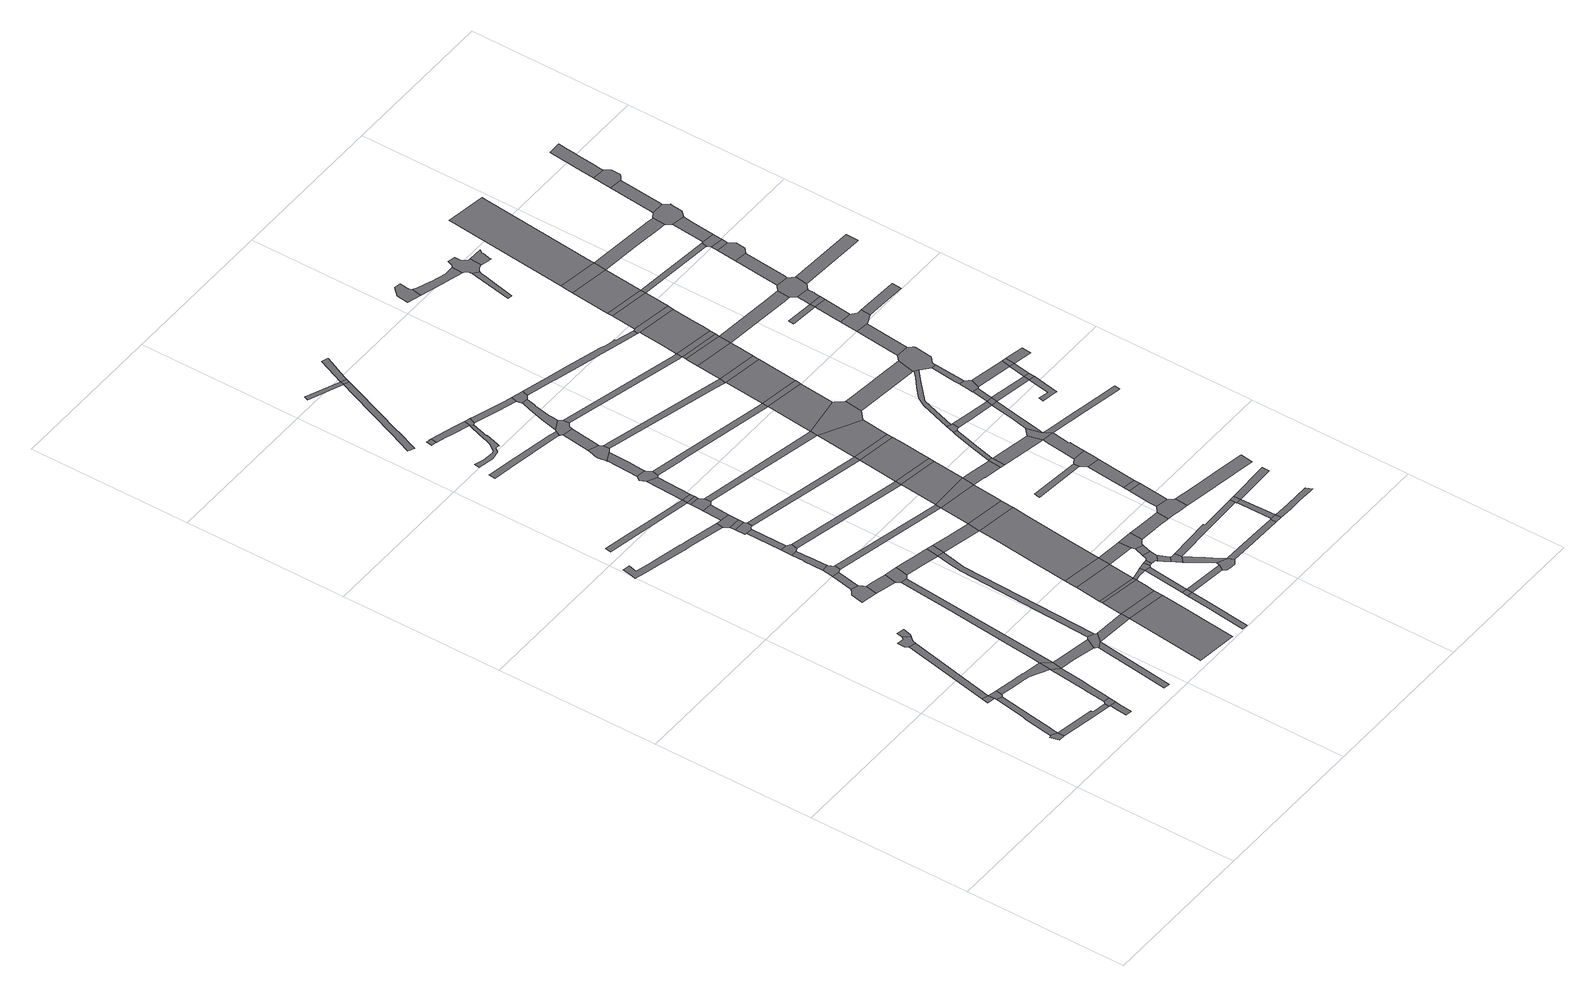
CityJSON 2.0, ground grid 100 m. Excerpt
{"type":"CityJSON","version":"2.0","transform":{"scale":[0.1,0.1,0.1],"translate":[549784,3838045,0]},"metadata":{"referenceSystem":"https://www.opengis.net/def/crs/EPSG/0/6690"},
"CityObjects":{
"road1":{"type":"Road","geometry":[{"type":"MultiSurface","lod":"1","boundaries":[[[0,1,2,3,4,5]]]}]},
"road2":{"type":"Road","attributes":{"RoadStructureAttribute.sectionType":"1"},"geometry":[{"type":"MultiSurface","lod":"1","boundaries":[[[6,7,8,9,0,5,10,11,12,13,14]]]}]},
"road3":{"type":"Road","geometry":[{"type":"MultiSurface","lod":"1","boundaries":[[[15,16,17,18]]]}]},
"road4":{"type":"Road","attributes":{"RoadStructureAttribute.sectionType":"1"},"geometry":[{"type":"MultiSurface","lod":"1","boundaries":[[[19,20,21,5,4,22,23,24]]]}]},
"road5":{"type":"Road","geometry":[{"type":"MultiSurface","lod":"1","boundaries":[[[18,17,6,14,25,26,27]]]}]},
"road6":{"type":"Road","attributes":{"RoadStructureAttribute.sectionType":"1"},"geometry":[{"type":"MultiSurface","lod":"1","boundaries":[[[28,15,18,29]]]}]},
"road7":{"type":"Road","attributes":{"RoadStructureAttribute.sectionType":"1"},"geometry":[{"type":"MultiSurface","lod":"1","boundaries":[[[30,31,32,33,34,35,36]]]}]},
"road8":{"type":"Road","geometry":[{"type":"MultiSurface","lod":"1","boundaries":[[[37,38,39,24,23,30,36,40]]]}]},
"road9":{"type":"Road","attributes":{"RoadStructureAttribute.sectionType":"1"},"geometry":[{"type":"MultiSurface","lod":"1","boundaries":[[[41,42,43,44,45,27,26,46,47,48,49,50,51,52]]]}]},
"road10":{"type":"Road","attributes":{"RoadStructureAttribute.sectionType":"1"},"geometry":[{"type":"MultiSurface","lod":"1","boundaries":[[[51,53,54,55,56,37,40,57,58,59,60,61]]]}]},
"road11":{"type":"Road","geometry":[{"type":"MultiSurface","lod":"1","boundaries":[[[62,63,64,65,28,29,66,67]]]}]},
"road12":{"type":"Road","geometry":[{"type":"MultiSurface","lod":"1","boundaries":[[[68,69,70,62,67]]]}]},
"road13":{"type":"Road","geometry":[{"type":"MultiSurface","lod":"1","boundaries":[[[52,51,61,71]]]}]},
"road14":{"type":"Road","attributes":{"RoadStructureAttribute.sectionType":"1"},"geometry":[{"type":"MultiSurface","lod":"1","boundaries":[[[72,71,61,73,74,75,76]]]}]},
"road15":{"type":"Road","attributes":{"RoadStructureAttribute.sectionType":"1"},"geometry":[{"type":"MultiSurface","lod":"1","boundaries":[[[77,78,79,80,81,82,83,84]]]}]},
"road16":{"type":"Road","attributes":{"RoadStructureAttribute.sectionType":"1"},"geometry":[{"type":"MultiSurface","lod":"1","boundaries":[[[85,86,87,88,52,71,89,90,91,92]]]}]},
"road17":{"type":"Road","geometry":[{"type":"MultiSurface","lod":"1","boundaries":[[[93,94,95,96,97,98,99,100,101,102]]]}]},
"road18":{"type":"Road","attributes":{"RoadStructureAttribute.sectionType":"1"},"geometry":[{"type":"MultiSurface","lod":"1","boundaries":[[[103,104,105,106,107,108,109,110,111,112,113,114,115,116,117,118,119,120,121,122]]]}]},
"road19":{"type":"Road","geometry":[{"type":"MultiSurface","lod":"1","boundaries":[[[123,124,76,75,125,126,81,80,127,128]]]}]},
"road20":{"type":"Road","attributes":{"RoadStructureAttribute.sectionType":"1"},"geometry":[{"type":"MultiSurface","lod":"1","boundaries":[[[129,93,102,130]]]}]},
"road21":{"type":"Road","attributes":{"RoadStructureAttribute.sectionType":"1"},"geometry":[{"type":"MultiSurface","lod":"1","boundaries":[[[131,99,98,132,133,134]]]}]},
"road22":{"type":"Road","geometry":[{"type":"MultiSurface","lod":"1","boundaries":[[[135,136,137,129,130,138,139]]]}]},
"road23":{"type":"Road","attributes":{"RoadStructureAttribute.sectionType":"1"},"geometry":[{"type":"MultiSurface","lod":"1","boundaries":[[[140,141,142,143,144,145,146,147,148]]]}]},
"road24":{"type":"Road","attributes":{"RoadStructureAttribute.sectionType":"1"},"geometry":[{"type":"MultiSurface","lod":"1","boundaries":[[[149,150,151,137,136,152,153,154]]]}]},
"road25":{"type":"Road","attributes":{"RoadStructureAttribute.sectionType":"1"},"geometry":[{"type":"MultiSurface","lod":"1","boundaries":[[[127,80,155,156]]]}]},
"road26":{"type":"Road","geometry":[{"type":"MultiSurface","lod":"1","boundaries":[[[134,133,157,85,92,158,159,160]]]}]},
"road27":{"type":"Road","geometry":[{"type":"MultiSurface","lod":"1","boundaries":[[[161,149,154,162,163,164,165]]]}]},
"road28":{"type":"Road","attributes":{"RoadStructureAttribute.sectionType":"1"},"geometry":[{"type":"MultiSurface","lod":"1","boundaries":[[[166,161,165,167]]]}]},
"road29":{"type":"Road","attributes":{"RoadStructureAttribute.sectionType":"1"},"geometry":[{"type":"MultiSurface","lod":"1","boundaries":[[[168,169,170,171,172,123,128,173,174,175,176,177]]]}]},
"road30":{"type":"Road","attributes":{"RoadStructureAttribute.sectionType":"1"},"geometry":[{"type":"MultiSurface","lod":"1","boundaries":[[[155,178,179,180,181,182,183,184]]]}]},
"road31":{"type":"Road","geometry":[{"type":"MultiSurface","lod":"1","boundaries":[[[185,186,166,167,187,188,189,190,191,192,193,194]]]}]},
"road32":{"type":"Road","attributes":{"RoadStructureAttribute.sectionType":"1"},"geometry":[{"type":"MultiSurface","lod":"1","boundaries":[[[195,185,194,196]]]}]},
"road33":{"type":"Road","geometry":[{"type":"MultiSurface","lod":"1","boundaries":[[[113,112,197,198,195,196,199,200]]]}]},
"road34":{"type":"Road","attributes":{"RoadStructureAttribute.sectionType":"1"},"geometry":[{"type":"MultiSurface","lod":"1","boundaries":[[[201,202,203,160,159,204,205,168,206]]]}]},
"road35":{"type":"Road","attributes":{"RoadStructureAttribute.sectionType":"1"},"geometry":[{"type":"MultiSurface","lod":"1","boundaries":[[[207,208,200,199,209]]]}]},
"road36":{"type":"Road","geometry":[{"type":"MultiSurface","lod":"1","boundaries":[[[156,155,184,210]]]}]},
"road37":{"type":"Road","geometry":[{"type":"MultiSurface","lod":"1","boundaries":[[[211,212,207,209,213,214,215,216,217]]]}]},
"road38":{"type":"Road","geometry":[{"type":"MultiSurface","lod":"1","boundaries":[[[218,219,220,221,222,223,224]]]}]},
"road39":{"type":"Road","attributes":{"RoadStructureAttribute.sectionType":"1"},"geometry":[{"type":"MultiSurface","lod":"1","boundaries":[[[225,211,217,226]]]}]},
"road40":{"type":"Road","geometry":[{"type":"MultiSurface","lod":"1","boundaries":[[[148,147,225,226,227]]]}]},
"road41":{"type":"Road","attributes":{"RoadStructureAttribute.sectionType":"1"},"geometry":[{"type":"MultiSurface","lod":"1","boundaries":[[[228,229,156,210,230,231]]]}]},
"road42":{"type":"Road","geometry":[{"type":"MultiSurface","lod":"1","boundaries":[[[206,168,177,232]]]}]},
"road43":{"type":"Road","geometry":[{"type":"MultiSurface","lod":"1","boundaries":[[[233,228,231,234,235]]]}]},
"road44":{"type":"Road","attributes":{"RoadStructureAttribute.sectionType":"1"},"geometry":[{"type":"MultiSurface","lod":"1","boundaries":[[[236,237,238,239,240,241,242,243,244,245,246,247,248,249,250,251,252,253,254]]]}]},
"road45":{"type":"Road","attributes":{"RoadStructureAttribute.sectionType":"1"},"geometry":[{"type":"MultiSurface","lod":"1","boundaries":[[[255,256,148,227,257]]]}]},
"road46":{"type":"Road","attributes":{"RoadStructureAttribute.sectionType":"1"},"geometry":[{"type":"MultiSurface","lod":"1","boundaries":[[[139,138,258,259]]]}]},
"road47":{"type":"Road","attributes":{"RoadStructureAttribute.sectionType":"1"},"geometry":[{"type":"MultiSurface","lod":"1","boundaries":[[[260,261,262,263,264,265,266]]]}]},
"road48":{"type":"Road","attributes":{"RoadStructureAttribute.sectionType":"1"},"geometry":[{"type":"MultiSurface","lod":"1","boundaries":[[[267,268,269,270,271,272,273,274,275]]]}]},
"road49":{"type":"Road","attributes":{"RoadStructureAttribute.sectionType":"1"},"geometry":[{"type":"MultiSurface","lod":"1","boundaries":[[[276,233,235,277,278]]]}]},
"road50":{"type":"Road","attributes":{"RoadStructureAttribute.sectionType":"1"},"geometry":[{"type":"MultiSurface","lod":"1","boundaries":[[[279,280,281,282,283,284,285,286,287]]]}]},
"road51":{"type":"Road","geometry":[{"type":"MultiSurface","lod":"1","boundaries":[[[288,289,290,291,255,257,292,293,294]]]}]},
"road52":{"type":"Road","attributes":{"RoadStructureAttribute.sectionType":"1"},"geometry":[{"type":"MultiSurface","lod":"1","boundaries":[[[295,296,224,223,297,298,299,236,300]]]}]},
"road53":{"type":"Road","geometry":[{"type":"MultiSurface","lod":"1","boundaries":[[[301,302,276,278,303]]]}]},
"road54":{"type":"Road","geometry":[{"type":"MultiSurface","lod":"1","boundaries":[[[304,260,266,305]]]}]},
"road55":{"type":"Road","attributes":{"RoadStructureAttribute.sectionType":"1"},"geometry":[{"type":"MultiSurface","lod":"1","boundaries":[[[163,162,306,307]]]}]},
"road56":{"type":"Road","geometry":[{"type":"MultiSurface","lod":"1","boundaries":[[[308,309,310]]]}]},
"road57":{"type":"Road","attributes":{"RoadStructureAttribute.sectionType":"1"},"geometry":[{"type":"MultiSurface","lod":"1","boundaries":[[[311,312,313,308,310,314,288,294]]]}]},
"road58":{"type":"Road","attributes":{"RoadStructureAttribute.sectionType":"1"},"geometry":[{"type":"MultiSurface","lod":"1","boundaries":[[[315,232,177,316,317]]]}]},
"road59":{"type":"Road","attributes":{"RoadStructureAttribute.sectionType":"1"},"geometry":[{"type":"MultiSurface","lod":"1","boundaries":[[[318,319,235,234,320,321]]]}]},
"road60":{"type":"Road","attributes":{"RoadStructureAttribute.sectionType":"1"},"geometry":[{"type":"MultiSurface","lod":"1","boundaries":[[[321,304,305,322,323]]]}]},
"road61":{"type":"Road","attributes":{"RoadStructureAttribute.sectionType":"1"},"geometry":[{"type":"MultiSurface","lod":"1","boundaries":[[[324,325,279,326]]]}]},
"road62":{"type":"Road","geometry":[{"type":"MultiSurface","lod":"1","boundaries":[[[327,328,329,330,331,332,333,308,313,334,335,336,337,338,339,340]]]}]},
"road63":{"type":"Road","geometry":[{"type":"MultiSurface","lod":"1","boundaries":[[[341,300,236,254,342,343]]]}]},
"road64":{"type":"Road","attributes":{"RoadStructureAttribute.sectionType":"1"},"geometry":[{"type":"MultiSurface","lod":"1","boundaries":[[[344,192,191,345,346,347]]]}]},
"road65":{"type":"Road","attributes":{"RoadStructureAttribute.sectionType":"1"},"geometry":[{"type":"MultiSurface","lod":"1","boundaries":[[[348,349,350,301,303,351,352,353]]]}]},
"road66":{"type":"Road","geometry":[{"type":"MultiSurface","lod":"1","boundaries":[[[354,318,321,323,355,356,357]]]}]},
"road67":{"type":"Road","attributes":{"RoadStructureAttribute.sectionType":"1"},"geometry":[{"type":"MultiSurface","lod":"1","boundaries":[[[358,327,340,359]]]}]},
"road68":{"type":"Road","attributes":{"RoadStructureAttribute.sectionType":"1"},"geometry":[{"type":"MultiSurface","lod":"1","boundaries":[[[360,361,305,266,362,363]]]}]},
"road69":{"type":"Road","attributes":{"RoadStructureAttribute.sectionType":"1"},"geometry":[{"type":"MultiSurface","lod":"1","boundaries":[[[364,365,354,357,366,367]]]}]},
"road70":{"type":"Road","geometry":[{"type":"MultiSurface","lod":"1","boundaries":[[[326,279,287,368]]]}]},
"road71":{"type":"Road","attributes":{"RoadStructureAttribute.sectionType":"1"},"geometry":[{"type":"MultiSurface","lod":"1","boundaries":[[[303,278,369,370]]]}]},
"road72":{"type":"Road","geometry":[{"type":"MultiSurface","lod":"1","boundaries":[[[371,372,373,275,274,374,375,358,359,376,377,378,379,380]]]}]},
"road73":{"type":"Road","attributes":{"RoadStructureAttribute.sectionType":"1"},"geometry":[{"type":"MultiSurface","lod":"1","boundaries":[[[381,382,383,384,385,386,387,388,343,342,389,390,391,392,393,394]]]}]},
"road74":{"type":"Road","geometry":[{"type":"MultiSurface","lod":"1","boundaries":[[[395,396,397,398,399,364,367,400,401,402,403]]]}]},
"road75":{"type":"Road","attributes":{"RoadStructureAttribute.sectionType":"1"},"geometry":[{"type":"MultiSurface","lod":"1","boundaries":[[[404,405,406,407,402,401,408,409,410,411]]]}]},
"road76":{"type":"Road","attributes":{"RoadStructureAttribute.sectionType":"1"},"geometry":[{"type":"MultiSurface","lod":"1","boundaries":[[[412,216,215,413,414,415]]]}]},
"road77":{"type":"Road","geometry":[{"type":"MultiSurface","lod":"1","boundaries":[[[416,411,410,417,418,419,420]]]}]},
"road78":{"type":"Road","geometry":[{"type":"MultiSurface","lod":"1","boundaries":[[[421,422,423,424,425,326,368]]]}]},
"road79":{"type":"Road","attributes":{"RoadStructureAttribute.sectionType":"1"},"geometry":[{"type":"MultiSurface","lod":"1","boundaries":[[[426,395,403,427]]]}]},
"road80":{"type":"Road","geometry":[{"type":"MultiSurface","lod":"1","boundaries":[[[317,316,348,353,428,429]]]}]},
"road81":{"type":"Road","attributes":{"RoadStructureAttribute.sectionType":"1"},"geometry":[{"type":"MultiSurface","lod":"1","boundaries":[[[430,431,432,373,372,433,434,435,436,437,438]]]}]},
"road82":{"type":"Road","attributes":{"RoadStructureAttribute.sectionType":"1"},"geometry":[{"type":"MultiSurface","lod":"1","boundaries":[[[439,440,441,442,443,419,418,444,445,446,447]]]}]},
"road83":{"type":"Road","geometry":[{"type":"MultiSurface","lod":"1","boundaries":[[[446,448,363,362,449,450,451,452,453,447]]]}]},
"road84":{"type":"Road","geometry":[{"type":"MultiSurface","lod":"1","boundaries":[[[370,369,426,427,454,455,456,457,458]]]}]},
"road85":{"type":"Road","attributes":{"RoadStructureAttribute.sectionType":"1"},"geometry":[{"type":"MultiSurface","lod":"1","boundaries":[[[459,460,317,429,461,462,463]]]}]},
"road86":{"type":"Road","geometry":[{"type":"MultiSurface","lod":"1","boundaries":[[[394,393,464,430,438,465,466,467,468]]]}]},
"road87":{"type":"Road","geometry":[{"type":"MultiSurface","lod":"1","boundaries":[[[469,259,258,470,459,463]]]}]},
"road88":{"type":"Road","attributes":{"RoadStructureAttribute.sectionType":"1"},"geometry":[{"type":"MultiSurface","lod":"1","boundaries":[[[471,293,292,472,473,474,475]]]}]},
"road89":{"type":"Road","attributes":{"RoadStructureAttribute.sectionType":"1"},"geometry":[{"type":"MultiSurface","lod":"1","boundaries":[[[476,477,259,469,478]]]}]},
"road90":{"type":"Road","attributes":{"RoadStructureAttribute.sectionType":"1"},"geometry":[{"type":"MultiSurface","lod":"1","boundaries":[[[479,458,457,480,481,482,483,484]]]}]},
"road91":{"type":"Road","geometry":[{"type":"MultiSurface","lod":"1","boundaries":[[[306,485,476,478,486,307]]]}]},
"road92":{"type":"Road","attributes":{"RoadStructureAttribute.sectionType":"1"},"geometry":[{"type":"MultiSurface","lod":"1","boundaries":[[[487,488,489,490,491,492,338,337,493,494,495,496]]]}]},
"road93":{"type":"Road","attributes":{"RoadStructureAttribute.sectionType":"1"},"geometry":[{"type":"MultiSurface","lod":"1","boundaries":[[[497,498,499,447,453,500,501,502]]]}]},
"road94":{"type":"Road","attributes":{"RoadStructureAttribute.sectionType":"1"},"geometry":[{"type":"MultiSurface","lod":"1","boundaries":[[[503,504,505,506,307,486,507,508]]]}]},
"road95":{"type":"Road","attributes":{"RoadStructureAttribute.sectionType":"1"},"geometry":[{"type":"MultiSurface","lod":"1","boundaries":[[[509,510,511,420,419,512,513,514]]]}]},
"road96":{"type":"Road","attributes":{"RoadStructureAttribute.sectionType":"1"},"geometry":[{"type":"MultiSurface","lod":"1","boundaries":[[[515,469,463,516,517,518,519,520]]]}]},
"road97":{"type":"Road","geometry":[{"type":"MultiSurface","lod":"1","boundaries":[[[346,521,503,508,522,347]]]}]},
"road98":{"type":"Road","attributes":{"RoadStructureAttribute.sectionType":"1"},"geometry":[{"type":"MultiSurface","lod":"1","boundaries":[[[523,524,380,379,525,526,527]]]}]},
"road99":{"type":"Road","geometry":[{"type":"MultiSurface","lod":"1","boundaries":[[[528,484,483,529,530,531,532,533,534]]]}]},
"road100":{"type":"Road","attributes":{"RoadStructureAttribute.sectionType":"1"},"geometry":[{"type":"MultiSurface","lod":"1","boundaries":[[[535,536,347,522,537]]]}]},
"road101":{"type":"Road","attributes":{"RoadStructureAttribute.sectionType":"1"},"geometry":[{"type":"MultiSurface","lod":"1","boundaries":[[[538,539,540,541,542]]]}]},
"road102":{"type":"Road","geometry":[{"type":"MultiSurface","lod":"1","boundaries":[[[543,520,519,544,545,546,547]]]}]},
"road103":{"type":"Road","attributes":{"RoadStructureAttribute.sectionType":"1"},"geometry":[{"type":"MultiSurface","lod":"1","boundaries":[[[548,549,528,534,550,551]]]}]},
"road104":{"type":"Road","geometry":[{"type":"MultiSurface","lod":"1","boundaries":[[[552,553,554,415,414,555,556,535,537,557,558,559,560]]]}]},
"road105":{"type":"Road","attributes":{"RoadStructureAttribute.sectionType":"1"},"geometry":[{"type":"MultiSurface","lod":"1","boundaries":[[[561,562,563,564,565,566,567,568,569,570,571,572,573,468,467,574,575,576,577,578,579,580,581,582]]]}]},
"road106":{"type":"Road","geometry":[{"type":"MultiSurface","lod":"1","boundaries":[[[583,584,502,501,585,586]]]}]},
"road107":{"type":"Road","geometry":[{"type":"MultiSurface","lod":"1","boundaries":[[[587,548,551,588]]]}]},
"road108":{"type":"Road","attributes":{"RoadStructureAttribute.sectionType":"1"},"geometry":[{"type":"MultiSurface","lod":"1","boundaries":[[[589,590,591,592,583,586]]]}]},
"road109":{"type":"Road","attributes":{"RoadStructureAttribute.sectionType":"1"},"geometry":[{"type":"MultiSurface","lod":"1","boundaries":[[[593,594,595,543,547,596,597,598]]]}]},
"road110":{"type":"Road","attributes":{"RoadStructureAttribute.sectionType":"1"},"geometry":[{"type":"MultiSurface","lod":"1","boundaries":[[[599,600,415,554,601]]]}]},
"road111":{"type":"Road","attributes":{"RoadStructureAttribute.sectionType":"1"},"geometry":[{"type":"MultiSurface","lod":"1","boundaries":[[[602,603,587,588,604]]]}]},
"road112":{"type":"Road","geometry":[{"type":"MultiSurface","lod":"1","boundaries":[[[605,514,513,606,607,591,590]]]}]},
"road113":{"type":"Road","attributes":{"RoadStructureAttribute.sectionType":"1"},"geometry":[{"type":"MultiSurface","lod":"1","boundaries":[[[608,609,545,544,610,611,612,613]]]}]},
"road114":{"type":"Road","geometry":[{"type":"MultiSurface","lod":"1","boundaries":[[[475,474,614,599,601,615]]]}]},
"road115":{"type":"Road","geometry":[{"type":"MultiSurface","lod":"1","boundaries":[[[616,617,542,541,618,602,604,619,620]]]}]},
"road116":{"type":"Road","geometry":[{"type":"MultiSurface","lod":"1","boundaries":[[[621,593,598,622,623,624,625,626,627,628]]]}]},
"road117":{"type":"Road","attributes":{"RoadStructureAttribute.sectionType":"1"},"geometry":[{"type":"MultiSurface","lod":"1","boundaries":[[[629,586,585,630,631,632,633,634]]]}]},
"road118":{"type":"Road","attributes":{"RoadStructureAttribute.sectionType":"1"},"geometry":[{"type":"MultiSurface","lod":"1","boundaries":[[[635,636,637,475,615,638,639]]]}]},
"road119":{"type":"Road","attributes":{"RoadStructureAttribute.sectionType":"1"},"geometry":[{"type":"MultiSurface","lod":"1","boundaries":[[[640,641,642,533,532,643,644,645,646,647]]]}]},
"road120":{"type":"Road","attributes":{"RoadStructureAttribute.sectionType":"1"},"geometry":[{"type":"MultiSurface","lod":"1","boundaries":[[[612,648,649,650,651,616,620,652,653,654,655,656,657,658]]]}]},
"road121":{"type":"Road","geometry":[{"type":"MultiSurface","lod":"1","boundaries":[[[496,495,635,639,659,660]]]}]},
"road122":{"type":"Road","geometry":[{"type":"MultiSurface","lod":"1","boundaries":[[[661,662,663,664,665,666,667,668,669]]]}]},
"road123":{"type":"Road","attributes":{"RoadStructureAttribute.sectionType":"1"},"geometry":[{"type":"MultiSurface","lod":"1","boundaries":[[[670,605,590,671,672]]]}]},
"road124":{"type":"Road","geometry":[{"type":"MultiSurface","lod":"1","boundaries":[[[673,613,612,658,674]]]}]},
"road125":{"type":"Road","attributes":{"RoadStructureAttribute.sectionType":"1"},"geometry":[{"type":"MultiSurface","lod":"1","boundaries":[[[675,676,496,660,677,678,679]]]}]},
"road126":{"type":"Road","attributes":{"RoadStructureAttribute.sectionType":"1"},"geometry":[{"type":"MultiSurface","lod":"1","boundaries":[[[680,627,626,681,682,683,684,685,686]]]}]},
"road127":{"type":"Road","geometry":[{"type":"MultiSurface","lod":"1","boundaries":[[[687,688,675,679,689]]]}]},
"road128":{"type":"Road","attributes":{"RoadStructureAttribute.sectionType":"1"},"geometry":[{"type":"MultiSurface","lod":"1","boundaries":[[[685,690,691,673,674,692,693,694,695]]]}]},
"road129":{"type":"Road","attributes":{"RoadStructureAttribute.sectionType":"1"},"geometry":[{"type":"MultiSurface","lod":"1","boundaries":[[[696,687,689,697]]]}]},
"road130":{"type":"Road","attributes":{"RoadStructureAttribute.sectionType":"1"},"geometry":[{"type":"MultiSurface","lod":"1","boundaries":[[[698,699,700,701,702,703,621,628,704,705,706,707]]]}]},
"road131":{"type":"Road","attributes":{"RoadStructureAttribute.sectionType":"1"},"geometry":[{"type":"MultiSurface","lod":"1","boundaries":[[[708,709,560,559,710,711,712,713]]]}]},
"road132":{"type":"Road","geometry":[{"type":"MultiSurface","lod":"1","boundaries":[[[527,526,696,697,714]]]}]},
"road133":{"type":"Road","attributes":{"RoadStructureAttribute.sectionType":"1"},"geometry":[{"type":"MultiSurface","lod":"1","boundaries":[[[715,716,717,718,665,664,719,720,721]]]}]},
"road134":{"type":"Road"},
"road135":{"type":"Road","attributes":{"RoadStructureAttribute.sectionType":"1"},"geometry":[{"type":"MultiSurface","lod":"1","boundaries":[[[722,723,527,714,724,725,726]]]}]},
"road136":{"type":"Road","geometry":[{"type":"MultiSurface","lod":"1","boundaries":[[[686,685,695,727]]]}]},
"road137":{"type":"Road"},
"road138":{"type":"Road","attributes":{"RoadStructureAttribute.sectionType":"1"},"geometry":[{"type":"MultiSurface","lod":"1","boundaries":[[[728,729,730,731,686,727,732,733,734]]]}]},
"road139":{"type":"Road","attributes":{"RoadStructureAttribute.sectionType":"1"},"geometry":[{"type":"MultiSurface","lod":"1","boundaries":[[[735,736,737,738,739,740,741]]]}]},
"road140":{"type":"Road","geometry":[{"type":"MultiSurface","lod":"1","boundaries":[[[742,743,582,581,722,726,744]]]}]},
"road141":{"type":"Road","attributes":{"RoadStructureAttribute.sectionType":"1"},"geometry":[{"type":"MultiSurface","lod":"1","boundaries":[[[745,746,747,748,674,658,749,750,751,752]]]}]},
"road142":{"type":"Road","attributes":{"RoadStructureAttribute.sectionType":"1"},"geometry":[{"type":"MultiSurface","lod":"1","boundaries":[[[753,742,744,754,755]]]}]},
"road143":{"type":"Road","geometry":[{"type":"MultiSurface","lod":"1","boundaries":[[[756,757,758,728,734,759,760,761,762]]]}]},
"road144":{"type":"Road","geometry":[{"type":"MultiSurface","lod":"1","boundaries":[[[763,753,755,764]]]}]},
"road145":{"type":"Road","attributes":{"RoadStructureAttribute.sectionType":"1"},"geometry":[{"type":"MultiSurface","lod":"1","boundaries":[[[727,695,765,766,767,768]]]}]},
"road146":{"type":"Road","attributes":{"RoadStructureAttribute.sectionType":"1"},"geometry":[{"type":"MultiSurface","lod":"1","boundaries":[[[769,770,756,762,771,772]]]}]},
"road147":{"type":"Road","geometry":[{"type":"MultiSurface","lod":"1","boundaries":[[[773,774,775,776,721,720,777,778,779,735,741,780,781,782,783,784,785,786,787,788,789,790]]]}]},
"road148":{"type":"Road","geometry":[{"type":"MultiSurface","lod":"1","boundaries":[[[765,791,792,793,794,795,796,797,798]]]}]},
"road149":{"type":"Road","attributes":{"RoadStructureAttribute.sectionType":"1"},"geometry":[{"type":"MultiSurface","lod":"1","boundaries":[[[799,763,764,800,801,802]]]}]},
"road150":{"type":"Road","geometry":[{"type":"MultiSurface","lod":"1","boundaries":[[[803,804,805,713,712,806,807,698,707,808,809,769,772,810,811,812,813,814,815,816]]]}]},
"road151":{"type":"Road","attributes":{"RoadStructureAttribute.sectionType":"1"},"geometry":[{"type":"MultiSurface","lod":"1","boundaries":[[[760,759,817,818]]]}]},
"road152":{"type":"Road","attributes":{"RoadStructureAttribute.sectionType":"1"},"geometry":[{"type":"MultiSurface","lod":"1","boundaries":[[[819,820,821,822,823,824,785,784]]]}]},
"road153":{"type":"Road","attributes":{"RoadStructureAttribute.sectionType":"1"},"geometry":[{"type":"MultiSurface","lod":"1","boundaries":[[[825,826,689,679,827,828,829]]]}]},
"road154":{"type":"Road","geometry":[{"type":"MultiSurface","lod":"1","boundaries":[[[830,831,799,802,832]]]}]},
"road155":{"type":"Road","geometry":[{"type":"MultiSurface","lod":"1","boundaries":[[[766,765,798,833]]]}]},
"road156":{"type":"Road","attributes":{"RoadStructureAttribute.sectionType":"1"},"geometry":[{"type":"MultiSurface","lod":"1","boundaries":[[[834,835,803,816,836]]]}]},
"road157":{"type":"Road","attributes":{"RoadStructureAttribute.sectionType":"1"},"geometry":[{"type":"MultiSurface","lod":"1","boundaries":[[[817,766,833,837]]]}]},
"road158":{"type":"Road","geometry":[{"type":"MultiSurface","lod":"1","boundaries":[[[818,817,837,838]]]}]},
"road159":{"type":"Road","geometry":[{"type":"MultiSurface","lod":"1","boundaries":[[[839,840,841,842]]]}]},
"road160":{"type":"Road","geometry":[{"type":"MultiSurface","lod":"1","boundaries":[[[843,834,836,844,845,846,847,848,849,850,851]]]}]},
"road161":{"type":"Road","attributes":{"RoadStructureAttribute.sectionType":"1"},"geometry":[{"type":"MultiSurface","lod":"1","boundaries":[[[838,837,852,853,854,855]]]}]},
"road162":{"type":"Road","attributes":{"RoadStructureAttribute.sectionType":"1"},"geometry":[{"type":"MultiSurface","lod":"1","boundaries":[[[856,857,830,832,858,859,860]]]}]},
"road163":{"type":"Road","attributes":{"RoadStructureAttribute.sectionType":"1"},"geometry":[{"type":"MultiSurface","lod":"1","boundaries":[[[841,861,862,843,851,863,864]]]}]},
"road164":{"type":"Road","geometry":[{"type":"MultiSurface","lod":"1","boundaries":[[[842,841,864,865]]]}]},
"road165":{"type":"Road","attributes":{"RoadStructureAttribute.sectionType":"1"},"geometry":[{"type":"MultiSurface","lod":"1","boundaries":[[[764,755,866,867]]]}]},
"road166":{"type":"Road","attributes":{"RoadStructureAttribute.sectionType":"1"},"geometry":[{"type":"MultiSurface","lod":"1","boundaries":[[[868,869,870,871,872,842,865,873,874,875,876,877,878]]]}]},
"road167":{"type":"Road","geometry":[{"type":"MultiSurface","lod":"1","boundaries":[[[879,829,828,880,868,878,881,882,883]]]}]},
"road168":{"type":"Road","attributes":{"RoadStructureAttribute.sectionType":"1"},"geometry":[{"type":"MultiSurface","lod":"1","boundaries":[[[884,885,886,832,802,887,888,889,890]]]}]},
"road169":{"type":"Road","attributes":{"RoadStructureAttribute.sectionType":"1"},"geometry":[{"type":"MultiSurface","lod":"1","boundaries":[[[891,847,846,892,893,894]]]}]},
"road170":{"type":"Road","attributes":{"RoadStructureAttribute.sectionType":"1"},"geometry":[{"type":"MultiSurface","lod":"1","boundaries":[[[895,896,879,883,897,898]]]}]},
"road171":{"type":"Road","geometry":[{"type":"MultiSurface","lod":"1","boundaries":[[[899,895,898,900,901,902,903]]]}]},
"road172":{"type":"Road","attributes":{"RoadStructureAttribute.sectionType":"1"},"geometry":[{"type":"MultiSurface","lod":"1","boundaries":[[[904,899,903,905]]]}]},
"road173":{"type":"Road","geometry":[{"type":"MultiSurface","lod":"1","boundaries":[[[867,866,906,907,904,905,908,909,910]]]}]},
"road174":{"type":"Road","attributes":{"RoadStructureAttribute.sectionType":"1"},"geometry":[{"type":"MultiSurface","lod":"1","boundaries":[[[911,912,910,909,913,914]]]}]},
"road175":{"type":"Road","attributes":{"RoadStructureAttribute.sectionType":"1"},"geometry":[{"type":"MultiSurface","lod":"1","boundaries":[[[882,881,915,916,917]]]}]},
"road176":{"type":"Road","geometry":[{"type":"MultiSurface","lod":"1","boundaries":[[[918,890,889,911,914,919,920,921,922]]]}]},
"road177":{"type":"Road","attributes":{"RoadStructureAttribute.sectionType":"1"},"geometry":[{"type":"MultiSurface","lod":"1","boundaries":[[[923,924,918,922,925,926,927]]]}]},
"road178":{"type":"Road","geometry":[{"type":"MultiSurface","lod":"1","boundaries":[[[928,923,927,929,930,931,932,933,934]]]}]},
"road179":{"type":"Road","attributes":{"RoadStructureAttribute.sectionType":"1"},"geometry":[{"type":"MultiSurface","lod":"1","boundaries":[[[935,936,937,938,939,940,941,928,934]]]}]}
},
"vertices":[
[250,349,0],[245,344,0],[235,343,0],[250,289,0],[290,287,0],[288,329,0],
[318,741,0],[284,545,0],[281,527,0],[256,384,0],[296,377,0],[297,384,0],[318,514,0],[322,536,0],[354,730,0],
[278,806,0],[269,765,0],[321,754,0],[318,794,0],
[532,273,0],[528,274,0],[530,289,0],[527,244,0],[613,229,0],[618,260,0],
[357,733,0],[366,742,0],[374,783,0],
[390,1352,0],[432,1339,0],
[623,227,0],[623,223,0],[620,197,0],[612,117,0],[650,113,0],[660,195,0],[664,222,0],
[631,272,0],[630,272,0],[622,264,0],[670,267,0],
[568,745,0],[565,746,0],[519,755,0],[516,755,0],[472,764,0],[474,722,0],[509,716,0],[515,715,0],[557,707,0],[561,707,0],[674,648,0],[684,723,0],
[648,419,0],[645,397,0],[635,313,0],[635,311,0],[675,308,0],[685,382,0],[687,399,0],[694,453,0],[712,606,0],
[433,1427,0],[419,1411,0],[379,1417,0],[375,1372,0],[438,1364,0],[461,1391,0],
[474,1406,0],[485,1455,0],[441,1465,0],
[724,668,0],
[749,664,0],[760,598,0],[815,589,0],[943,560,0],[977,621,0],
[968,310,0],[997,533,0],[999,553,0],[1000,558,0],[960,536,0],[931,317,0],[900,78,0],[937,73,0],
[779,1677,0],[748,1360,0],[704,918,0],[691,778,0],[732,758,0],[788,1357,0],[788,1358,0],[817,1671,0],
[582,1859,0],[568,1848,0],[561,1842,0],[550,1834,0],[533,1756,0],[631,1735,0],[648,1811,0],[647,1812,0],[639,1825,0],[625,1847,0],
[19,2926,0],[5,2858,0],[0,2833,0],[22,2828,0],[43,2822,0],[148,2797,0],[345,2749,0],[366,2743,0],[386,2739,0],[589,2689,0],[600,2734,0],[378,2785,0],[364,2788,0],[349,2792,0],[158,2836,0],[153,2837,0],[52,2860,0],[48,2861,0],[48,2863,0],[61,2916,0],
[994,633,0],[993,633,0],[947,554,0],[959,538,0],[1045,611,0],[1032,621,0],
[608,1998,0],[653,1990,0],
[680,1804,0],[681,1724,0],[762,1704,0],[779,1782,0],
[680,2037,0],[663,2070,0],[620,2067,0],[678,1997,0],[684,2037,0],
[416,3032,0],[257,3065,0],[103,3096,0],[95,3058,0],[96,3059,0],[282,3022,0],[402,2999,0],[639,2952,0],[644,2984,0],
[622,2267,0],[622,2191,0],[621,2188,0],[661,2188,0],[661,2191,0],[661,2267,0],
[1238,538,0],[1242,595,0],
[779,1679,0],[818,1672,0],[841,1688,0],[858,1766,0],
[623,2337,0],[681,2280,0],[690,2317,0],[689,2319,0],[665,2337,0],
[625,2562,0],[665,2557,0],
[1057,1640,0],[1054,1620,0],[1052,1609,0],[1043,1551,0],[1033,1476,0],[1032,627,0],[1066,1481,0],[1092,1603,0],[1094,1611,0],[1098,1631,0],
[1207,248,0],[1185,46,0],[1185,44,0],[1434,17,0],[1434,18,0],[1467,335,0],[1484,500,0],
[614,2623,0],[613,2562,0],[668,2565,0],[675,2570,0],[680,2570,0],[681,2570,0],[688,2570,0],[694,2606,0],[694,2607,0],[685,2622,0],
[614,2659,0],[687,2655,0],
[608,2667,0],[612,2662,0],[690,2721,0],[631,2727,0],
[1007,1733,0],[997,1735,0],[904,1756,0],[990,1655,0],[1056,1640,0],[1069,1719,0],
[637,2847,0],[632,2751,0],[698,2842,0],
[1490,557,0],
[641,2932,0],[638,2872,0],[717,2858,0],[718,2859,0],[720,2860,0],[717,2898,0],[702,2927,0],
[263,4342,0],[262,4337,0],[254,4339,0],[243,4342,0],[236,4307,0],[268,4298,0],[277,4337,0],
[641,2952,0],[703,2948,0],
[704,2980,0],
[1256,722,0],[1243,603,0],[1498,629,0],[1504,683,0],
[1110,1710,0],
[1258,745,0],[1507,683,0],[1506,705,0],
[479,4234,0],[444,4138,0],[447,4137,0],[421,4064,0],[385,4016,0],[372,4010,0],[300,4017,0],[286,4021,0],[243,4034,0],[237,4002,0],[333,3983,0],[393,3992,0],[412,4019,0],[433,4015,0],[437,4014,0],[443,4032,0],[467,4112,0],[462,4114,0],[495,4218,0],
[654,3222,0],[644,2988,0],[714,3193,0],
[1373,1844,0],[1379,1881,0],
[1558,391,0],[1542,250,0],[1529,141,0],[1513,8,0],[1550,4,0],[1580,276,0],[1593,387,0],
[696,3836,0],[660,3844,0],[330,3906,0],[220,3927,0],[217,3885,0],[324,3867,0],[660,3809,0],[686,3805,0],[700,3835,0],
[1275,905,0],[1507,715,0],[1523,866,0],
[359,4956,0],[324,4870,0],[186,4528,0],[127,4384,0],[165,4366,0],[223,4513,0],[223,4514,0],[363,4871,0],[391,4944,0],
[658,3287,0],[647,3271,0],[641,3262,0],[638,3259,0],[727,3203,0],[736,3243,0],[716,3278,0],
[420,4294,0],[372,4309,0],[271,4297,0],[328,4280,0],[361,4270,0],[490,4272,0],
[1283,984,0],[1276,917,0],[1532,945,0],
[1563,429,0],[1596,426,0],
[1402,2119,0],[1408,2157,0],
[666,3483,0],[665,3482,0],[666,3482,0],
[720,3343,0],[722,3382,0],[728,3515,0],[660,3342,0],
[1203,1690,0],[1342,1576,0],[1355,1656,0],
[1589,720,0],[1554,714,0],[1540,689,0],[1592,689,0],
[1618,616,0],[1626,680,0],
[161,5067,0],[151,5041,0],[366,4981,0],
[675,3612,0],[666,3575,0],[663,3564,0],[656,3537,0],[658,3531,0],[662,3522,0],[660,3520,0],[735,3519,0],[738,3521,0],[749,3531,0],[751,3532,0],[752,3569,0],[747,3576,0],[738,3590,0],
[507,4267,0],[506,4225,0],[521,4263,0],
[1055,2527,0],[1174,2463,0],[1432,2407,0],[1438,2443,0],
[1346,1576,0],[1332,1442,0],[1307,1207,0],[1554,1158,0],[1583,1430,0],[1594,1537,0],
[1636,728,0],[1629,683,0],[1637,689,0],[1640,692,0],
[698,3790,0],[763,3778,0],
[1842,397,0],[1670,417,0],[1828,362,0],[1852,396,0],
[1658,732,0],[1655,731,0],[1652,691,0],[1656,691,0],
[401,4968,0],
[1696,850,0],[1692,929,0],
[776,3877,0],[775,3878,0],[710,3845,0],[689,3801,0],[691,3799,0],[773,3803,0],[774,3804,0],[792,3816,0],[794,3818,0],[791,3855,0],
[769,4182,0],[767,4183,0],[766,4183,0],[754,4186,0],[741,4189,0],[656,4217,0],[537,4257,0],[536,4257,0],[508,4225,0],[520,4221,0],[657,4178,0],[770,4141,0],[772,4141,0],[782,4179,0],
[1681,768,0],[1670,738,0],[1669,737,0],[1668,735,0],[1664,733,0],[1688,688,0],[1689,681,0],[1725,707,0],[1728,751,0],
[1752,645,0],[1744,664,0],[1729,698,0],[1726,705,0],[1707,649,0],[1720,627,0],[1725,620,0],[1753,641,0],
[1014,2838,0],[1006,2799,0],[1463,2701,0],[1470,2746,0],
[1758,636,0],[1740,593,0],[1758,565,0],[1791,596,0],[1789,637,0],
[409,4989,0],[477,5140,0],[477,5142,0],[459,5148,0],[440,5154,0],
[1702,828,0],[1745,809,0],
[1596,1556,0],[1602,1618,0],
[780,4108,0],[762,4050,0],[732,3952,0],[779,3915,0],[782,3940,0],[798,4031,0],[801,4041,0],[803,4047,0],[818,4103,0],
[1900,418,0],[1895,426,0],[1855,491,0],[1850,499,0],[1848,502,0],[1807,491,0],[1814,481,0],[1858,416,0],[1917,391,0],
[1857,413,0],[1829,360,0],[1842,339,0],[1881,335,0],[1902,334,0],[1932,354,0],
[1750,823,0],[1772,837,0],[1779,841,0],[1781,842,0],[1786,921,0],
[1376,1843,0],[1358,1676,0],[1603,1628,0],[1609,1687,0],[1622,1808,0],
[779,4111,0],[819,4105,0],[843,4123,0],[844,4123,0],[854,4160,0],
[1630,1886,0],[1377,1861,0],
[911,3205,0],[902,3166,0],[909,3165,0],[1498,3042,0],[1504,3078,0],
[1404,2119,0],[1380,1882,0],[1650,2083,0],
[1862,913,0],[1864,834,0],[1932,828,0],[1966,824,0],[1991,821,0],[1999,900,0],
[1406,2137,0],[1654,2118,0],
[1528,3372,0],[1525,3372,0],[1512,3375,0],[791,3558,0],[756,3568,0],[755,3569,0],[781,3524,0],[1460,3350,0],[1523,3332,0],[1531,3371,0],
[2294,382,0],[2062,387,0],[1925,391,0],[2099,350,0],[2299,346,0],[2296,382,0],
[1434,2407,0],[1434,2405,0],[1426,2331,0],[1408,2158,0],[1673,2302,0],[1680,2369,0],
[2062,637,0],[2062,640,0],[2061,646,0],[2062,604,0],[2299,611,0],[2299,644,0],
[1713,1871,0],[1699,1795,0],[1706,1794,0],[1706,1791,0],[1812,1771,0],[1821,1851,0],
[1436,2424,0],[1684,2406,0],
[1552,3671,0],[1539,3674,0],[1529,3639,0],[1556,3632,0],[1561,3670,0],
[2034,928,0],[2038,816,0],[2062,813,0],[2120,804,0],[2134,802,0],[2140,882,0],[2113,915,0],
[1465,2699,0],[1438,2445,0],[1701,2575,0],
[1746,1506,0],[1743,1488,0],[1741,1471,0],[2057,1439,0],[2058,1476,0],
[1822,1854,0],[1842,1766,0],[1849,1846,0],[1848,1847,0],[1847,1852,0],
[2053,1114,0],[2039,974,0],[2118,966,0],[2132,1102,0],
[1765,2733,0],[1729,2777,0],[1722,2785,0],[1467,2721,0],[1465,2700,0],[1703,2577,0],[1752,2623,0],[1753,2622,0],[1766,2732,0],
[1461,3990,0],[1462,3997,0],[1462,4000,0],[1447,4002,0],[1402,4009,0],[1369,4024,0],[1315,4038,0],[1155,4082,0],[1037,4112,0],[1020,4117,0],[872,4155,0],[867,4157,0],[866,4157,0],[1025,4074,0],[1027,4074,0],[1145,4042,0],[1304,4000,0],[1309,3998,0],[1346,3989,0],[1449,3961,0],[1572,3928,0],[1578,3959,0],
[2306,386,0],[2303,385,0],[2341,344,0],[2341,381,0],
[2057,1153,0],[2136,1142,0],
[2341,387,0],[2334,599,0],[2301,598,0],[2305,569,0],
[1896,2132,0],[1889,2109,0],[1856,1989,0],[1881,1992,0],[1914,2115,0],[1919,2125,0],
[1500,3042,0],[1472,2763,0],[1745,3004,0],
[2082,1399,0],[2059,1177,0],[2162,1390,0],
[2333,645,0],[2300,608,0],[2300,603,0],
[2095,1799,0],[1857,1844,0],[1851,1764,0],[1865,1762,0],[2118,1715,0],[2096,1800,0],
[1502,3058,0],[1749,3040,0],
[2091,1497,0],[2060,1477,0],[2059,1439,0],[2164,1409,0],[2172,1488,0],
[1914,2187,0],[1924,2127,0],[1930,2131,0],[1932,2132,0],[1933,2132,0],[1942,2132,0],[1944,2174,0],[1936,2175,0],
[2450,378,0],[2427,343,0],[2506,342,0],[2601,340,0],[2618,340,0],[2602,376,0],
[1528,3331,0],[1529,3330,0],[1504,3080,0],[1750,3051,0],[1775,3292,0],
[2549,811,0],[2414,835,0],[2273,859,0],[2207,790,0],[2342,766,0],[2479,743,0],[2610,720,0],[2619,799,0],
[2112,1681,0],[2102,1593,0],[2102,1592,0],[2092,1502,0],[2181,1572,0],[2182,1584,0],[2182,1587,0],[2178,1588,0],[2175,1589,0],[2193,1703,0],[2193,1705,0],
[1776,3305,0],[1779,3333,0],
[1133,5178,0],[1085,5128,0],[1078,5053,0],[1160,5030,0],[1172,5092,0],[1166,5109,0],[1166,5128,0],[1167,5134,0],[1172,5170,0],
[2604,654,0],[2338,599,0],[2602,607,0],
[2140,1841,0],[2161,1747,0],
[1547,3527,0],[1542,3476,0],[1781,3353,0],[1790,3450,0],[1795,3489,0],
[2061,2151,0],[2054,2112,0],[2058,2111,0],[2176,2090,0],[2185,2088,0],[2186,2088,0],[2193,2127,0],
[1555,3606,0],[1554,3593,0],[1802,3567,0],
[2160,1943,0],[2141,1844,0],[2164,1762,0],[2178,1837,0],[2189,1897,0],[2224,2087,0],
[1558,3631,0],[1804,3592,0],
[2170,2577,0],[2168,2576,0],[2133,2542,0],[2071,2491,0],[2009,2436,0],[1977,2380,0],[2009,2398,0],[2118,2499,0],[2185,2558,0],[2188,2561,0],
[2019,2706,0],[1942,2713,0],[2050,2592,0],[2153,2582,0],[2162,2581,0],[2185,2688,0],
[1808,3631,0],
[1374,5020,0],[1284,5046,0],[1282,5047,0],[1197,5077,0],[1262,5000,0],[1429,4952,0],[1433,5019,0],
[1588,3923,0],[1571,3762,0],[1814,3687,0],[1820,3737,0],[1835,3885,0],
[2231,2125,0],
[2213,2233,0],[2213,2230,0],[2212,2229,0],[2195,2132,0],[2250,2221,0],[2250,2223,0],[2250,2225,0],
[1457,4907,0],[1452,4881,0],[1405,4642,0],[1432,4639,0],[1475,4832,0],[1485,4870,0],[1489,4882,0],
[1592,3961,0],[1592,3958,0],[1839,3923,0],
[2436,1695,0],[2400,1703,0],[2196,1741,0],[2177,1744,0],[2433,1660,0],[2666,1617,0],[2674,1615,0],[2677,1651,0],
[1608,4114,0],[1848,4012,0],[1855,4076,0],
[2223,2324,0],[2221,2311,0],[2217,2270,0],[2260,2231,0],[2282,2288,0],[2273,2300,0],[2258,2318,0],
[1611,4149,0],[1858,4111,0],
[2459,2043,0],[2467,2081,0],[2238,2124,0],[2232,2125,0],
[2242,2513,0],[2226,2356,0],[2257,2320,0],[2273,2512,0],
[1460,5064,0],[1457,5052,0],[1447,5030,0],[1444,5028,0],[1447,4942,0],[1454,4929,0],[1457,4917,0],[1490,4883,0],[1497,4892,0],[1510,4902,0],[1520,4905,0],[1537,4908,0],[1542,4980,0],[1532,4985,0],[1521,4995,0],[1514,5002,0],[1506,5022,0],[1506,5055,0],
[2436,1907,0],[2374,1919,0],[2370,1904,0],[2367,1889,0],[2463,1873,0],[2467,1873,0],[2468,1878,0],[2497,2036,0],
[1636,4391,0],[1858,4114,0],[1859,4121,0],[1883,4353,0],
[2217,2716,0],[2196,2698,0],[2191,2693,0],[2164,2581,0],[2166,2581,0],[2192,2558,0],[2240,2515,0],[2275,2535,0],[2306,2564,0],[2310,2568,0],[2325,2678,0],[2322,2683,0],[2316,2691,0],[2299,2714,0],
[2486,2188,0],[2499,2246,0],
[1574,4899,0],[1605,4891,0],[1605,4897,0],[1617,4951,0],[1617,4961,0],[1630,4978,0],
[2251,3523,0],[2187,3529,0],[2242,3443,0],[2261,3442,0],[2268,3521,0],
[1645,4472,0],[1643,4458,0],[1892,4434,0],
[2501,2075,0],
[2247,2999,0],[2242,2945,0],[2327,2991,0],
[2518,2182,0],
[2526,2241,0],
[2108,3340,0],[2104,3305,0],[2278,3288,0],[2281,3323,0],
[2259,3111,0],[2362,3005,0],[2363,3005,0],[2395,3018,0],[2398,3078,0],[2372,3079,0],[2370,3081,0],[2347,3100,0],[2338,3107,0],
[2521,2181,0],[2526,2180,0],[2635,2160,0],[2642,2219,0],
[1725,5245,0],[1723,5232,0],[1894,4453,0],[1969,5187,0],[1971,5207,0],
[2277,3278,0],[2261,3136,0],[2353,3246,0],[2356,3279,0],
[2360,3314,0],
[2335,4028,0],[2347,4062,0],
[2289,3408,0],[2286,3382,0],[2285,3366,0],[2285,3358,0],[2284,3351,0],[2365,3353,0],[2366,3359,0],[2365,3366,0],[2365,3374,0],[2367,3389,0],[2369,3401,0],
[2302,3549,0],[2262,3440,0],[2399,3428,0],[2410,3507,0],[2380,3539,0],
[2355,4384,0],[2331,4387,0],[2130,4408,0],[2123,4329,0],[2322,4308,0],[2350,4305,0],[2356,4385,0],
[2652,3066,0],[2461,3015,0],[2659,3005,0],[2662,3065,0],
[2332,3837,0],[2304,3569,0],[2383,3560,0],[2411,3829,0],
[2345,3960,0],[2442,3857,0],[2448,3916,0],[2440,3927,0],[2424,3952,0],
[2350,4004,0],[2428,3992,0],
[2337,4025,0],[2349,4005,0],[2429,4004,0],[2434,4053,0],[2354,4061,0],
[2377,4271,0],[2356,4079,0],[2449,4200,0],[2455,4258,0],
[2819,3405,0],[2832,3405,0],[2836,3484,0],
[2391,4406,0],[2488,4292,0],[2499,4370,0],[2498,4372,0],[2471,4405,0],
[2421,4700,0],[2393,4423,0],[2470,4405,0],[2472,4416,0],[2500,4692,0],
[2434,4821,0],[2525,4712,0],[2536,4721,0],[2538,4781,0],[2529,4791,0],[2513,4812,0],[2512,4813,0],
[2520,4892,0],[2530,4983,0],[2534,5020,0],[2538,5060,0],[2544,5123,0],[2464,5121,0],[2441,4891,0]
]}
